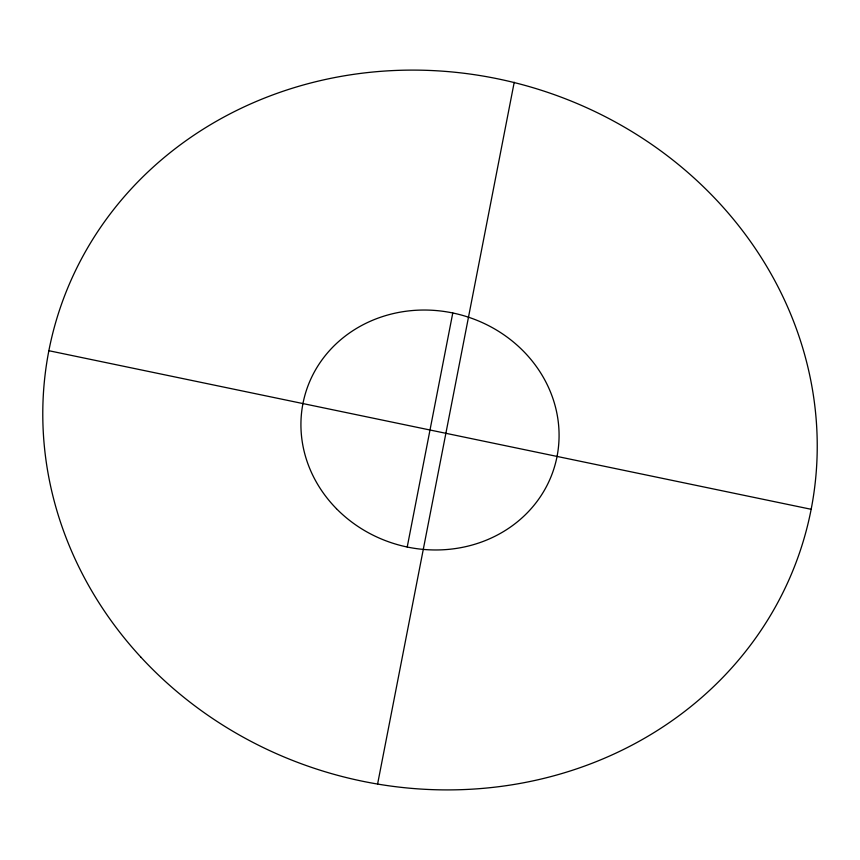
<?xml version="1.0" encoding="UTF-8"?>
<svg xmlns="http://www.w3.org/2000/svg" width="860" height="860" viewBox="0 0 860 860"><rect width="100%" height="100%" fill="white"/><g stroke="black" fill="none" stroke-linecap="round" stroke-linejoin="round"><path stroke-width="1.29" d="M407.221 547.014L452.779 312.986M377.594 784.051L514.226 82.248M48.848 350.708L811.152 509.292M336.454 508.69A129.828 119.153 15.7 0 0 553.797 469.076A129.828 119.153 15.7 0 0 399.75 312.234A129.828 119.153 15.7 0 0 336.454 508.69M140.664 656.922A389.483 357.459 15.7 0 0 797.553 558.452A389.483 357.459 15.7 0 0 351.783 74.626A389.483 357.459 15.7 0 0 140.664 656.922"/></g></svg>
